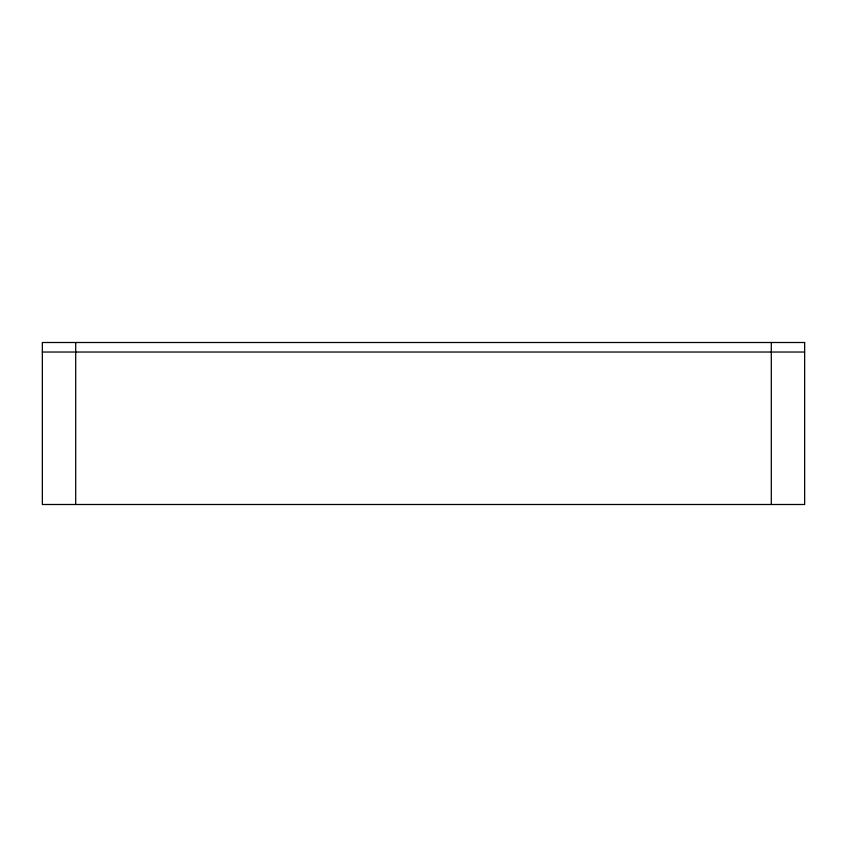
<?xml version="1.0" encoding="UTF-8"?>
<svg xmlns="http://www.w3.org/2000/svg" width="847" height="847" viewBox="0 0 847 847"><rect width="100%" height="100%" fill="white"/><g stroke="black" fill="none" stroke-linecap="round" stroke-linejoin="round"><path stroke-width="1.27" d="M42.35 352.034L804.65 352.034M771.299 342.506L771.299 504.494M75.701 342.506L75.701 504.494M804.65 342.506L42.35 342.506L42.35 504.494L804.65 504.494L804.65 342.506"/></g></svg>
